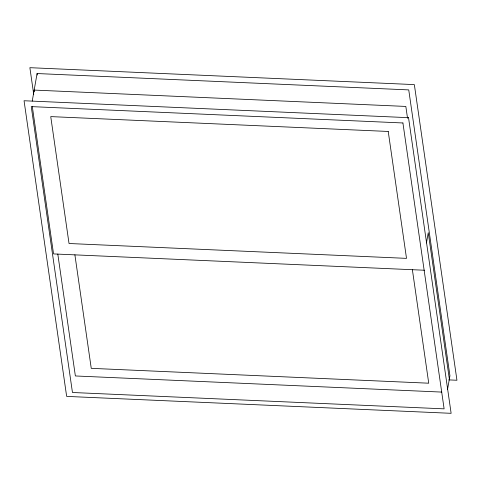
<?xml version="1.0" encoding="UTF-8"?>
<svg xmlns="http://www.w3.org/2000/svg" width="481" height="481" viewBox="0 0 481 481"><rect width="100%" height="100%" fill="white"/><g stroke="black" fill="none" stroke-linecap="round" stroke-linejoin="round"><path stroke-width="0.72" d="M32.233 101.1L37.079 73.545L408.742 89.899L449.939 375.781L447.546 389.376M426.449 242.947L428.258 232.66L449.356 379.088M424.458 270.238L53.547 253.92L32.269 106.271M448.707 379.888L456.95 380.249L414.345 84.602L29.87 67.683L33.724 94.426M441.774 392.087L75.367 375.962L57.804 254.07M407.545 118.302L405.832 106.433L34.169 90.079L34.385 91.558M412.373 269.649L428.733 383.201L91.252 368.344L74.886 254.798M37.079 73.545L37.296 75.03M408.525 117.671L24.05 100.751L66.655 396.398L451.13 413.317L408.525 117.671M402.922 122.968L31.259 106.614L72.457 392.496L444.119 408.85L402.922 122.968M388.227 131.457L50.739 116.606L69.03 243.512L406.511 258.363L388.227 131.457"/></g></svg>
